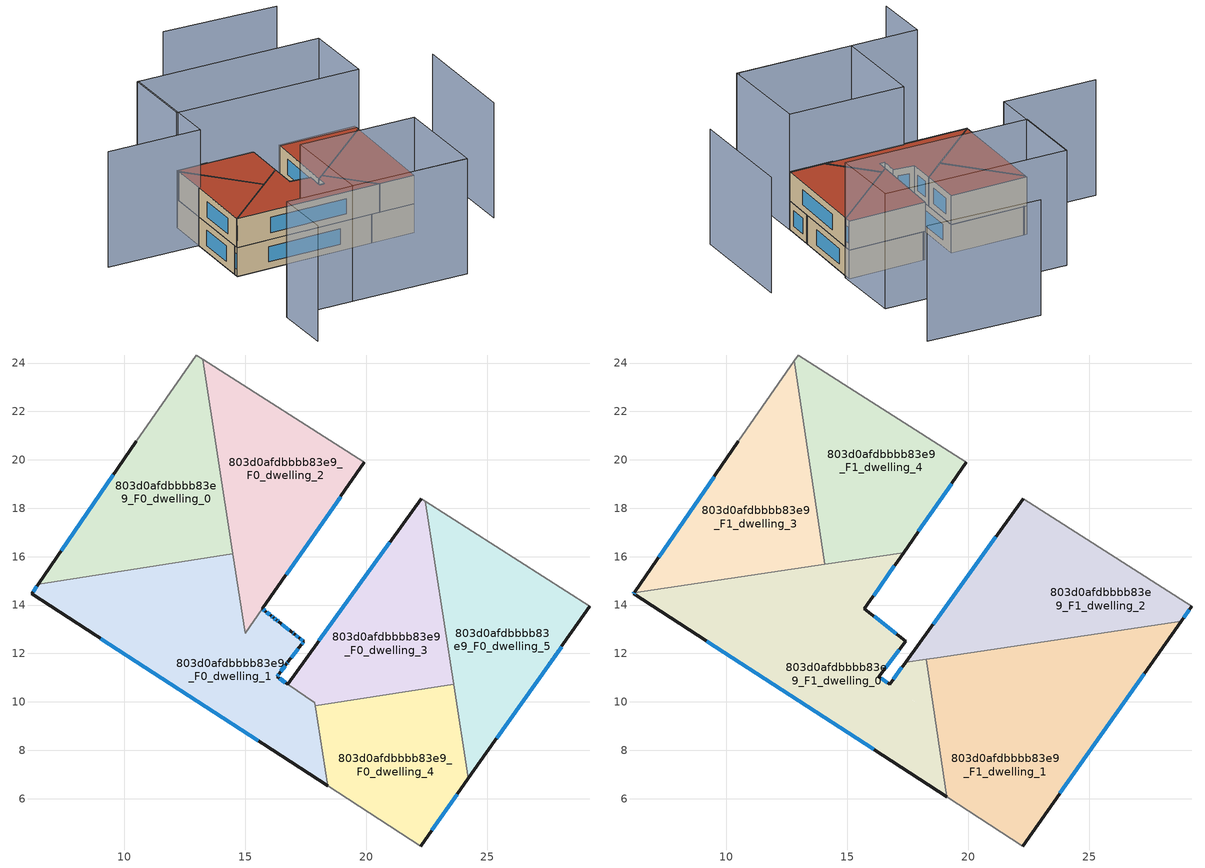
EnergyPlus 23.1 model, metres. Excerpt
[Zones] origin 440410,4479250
803d0afdbbbb83e9_F0_dwelling_0
 floor ground (EU_floor_Construction): 14.49,16.12 13.24,24.16 12.97,24.33 10.5,20.78 6.44,14.87 z0
 wall outside (EU_wall_Construction): 6.44,14.87 10.5,20.78 z0:3
 wall to 803d0afdbbbb83e9_F0_dwelling_1 (EU_wall_Construction): 14.49,16.12 6.44,14.87 z0:3
 wall adiabatic (EU_wall_Construction): 10.5,20.78 12.97,24.33 13.24,24.16 z0:3
 wall to 803d0afdbbbb83e9_F0_dwelling_2 (EU_wall_Construction): 13.24,24.16 14.49,16.12 z0:3
 window (EU_Window_Construction): 7.39,16.25 9.55,19.39 z0.7:2.3
803d0afdbbbb83e9_F0_dwelling_1
 floor ground (EU_floor_Construction): 18.4,6.54 17.87,9.96 16.76,10.73 16.31,11.04 16.4,11.16 16.72,11.59 16.76,11.64 16.78,11.67 17.31,12.36 17.41,12.5 17.24,12.63 17.04,12.8 17.01,12.82 16.96,12.86 16.37,13.32 16.3,13.38 16.17,13.48 16.06,13.57 15.83,13.75 15.71,13.84 15,12.83 14.49,16.12 6.44,14.87 6.17,14.46 z0
 wall outside (EU_wall_Construction): 18.4,6.54 6.17,14.46 6.44,14.87 / 15.71,13.84 15.83,13.75 16.06,13.57 16.17,13.48 16.3,13.38 16.37,13.32 16.96,12.86 17.01,12.82 17.04,12.8 17.24,12.63 17.41,12.5 17.31,12.36 16.78,11.67 16.76,11.64 16.72,11.59 16.4,11.16 16.31,11.04 16.76,10.73 z0:3
 wall to 803d0afdbbbb83e9_F0_dwelling_3 (EU_wall_Construction): 16.76,10.73 17.87,9.96 / 17.87,9.95 17.89,9.84 z0:3
 wall to 803d0afdbbbb83e9_F0_dwelling_4 (EU_wall_Construction): 17.89,9.84 18.4,6.54 z0:3
 wall to 803d0afdbbbb83e9_F0_dwelling_2 (EU_wall_Construction): 15,12.83 15.71,13.84 / 14.49,16.12 15,12.84 z0:3
 window (EU_Window_Construction): 15.54,8.39 9.03,12.61 / 6.23,14.56 6.38,14.77 / 15.74,13.82 15.8,13.77 / 15.88,13.71 16.01,13.61 / 16.09,13.55 16.15,13.5 / 16.2,13.46 16.27,13.4 / 16.32,13.36 16.36,13.33 / 16.51,13.21 16.82,12.97 / 16.97,12.85 17,12.83 / 17.08,12.76 17.19,12.67 / 17.28,12.6 17.37,12.53 / 17.39,12.46 17.33,12.39 / 17.18,12.2 16.91,11.83 / 16.75,11.63 16.73,11.6 / 16.65,11.49 16.47,11.26 / 16.38,11.13 16.33,11.07 / 16.42,10.97 16.65,10.8 z0.7:2.3
803d0afdbbbb83e9_F0_dwelling_2
 floor ground (EU_floor_Construction): 15,12.83 19.92,19.89 13.24,24.16 z0
 wall outside (EU_wall_Construction): 19.92,19.89 15.71,13.84 z0:3
 wall adiabatic (EU_wall_Construction): 13.24,24.16 19.92,19.89 z0:3
 window (EU_Window_Construction): 18.94,18.48 16.7,15.26 z0.7:2.3
803d0afdbbbb83e9_F0_dwelling_3
 floor ground (EU_floor_Construction): 23.62,10.73 22.44,18.29 22.27,18.4 16.76,10.73 17.87,9.96 17.89,9.84 z0
 wall outside (EU_wall_Construction): 16.76,10.73 22.27,18.4 z0:3
 wall adiabatic (EU_wall_Construction): 22.27,18.4 22.44,18.29 z0:3
 wall to 803d0afdbbbb83e9_F0_dwelling_4 (EU_wall_Construction): 23.62,10.73 17.89,9.84 z0:3
 wall to 803d0afdbbbb83e9_F0_dwelling_5 (EU_wall_Construction): 22.44,18.29 23.62,10.73 z0:3
 window (EU_Window_Construction): 18.05,12.52 20.98,16.6 z0.7:2.3
803d0afdbbbb83e9_F0_dwelling_4
 floor ground (EU_floor_Construction): 22.25,4.04 24.22,6.84 23.62,10.73 17.89,9.84 18.4,6.54 z0
 wall outside (EU_wall_Construction): 24.22,6.84 22.25,4.04 z0:3
 wall adiabatic (EU_wall_Construction): 22.25,4.04 18.4,6.54 z0:3
 wall to 803d0afdbbbb83e9_F0_dwelling_5 (EU_wall_Construction): 23.62,10.73 24.22,6.84 z0:3
 window (EU_Window_Construction): 23.76,6.19 22.71,4.7 z0.7:2.3
803d0afdbbbb83e9_F0_dwelling_5
 floor ground (EU_floor_Construction): 24.22,6.84 29.24,13.95 22.44,18.29 z0
 wall outside (EU_wall_Construction): 29.24,13.95 24.22,6.84 z0:3
 wall adiabatic (EU_wall_Construction): 22.44,18.29 29.24,13.95 z0:3
 window (EU_Window_Construction): 28.07,12.28 25.4,8.51 z0.7:2.3
803d0afdbbbb83e9_F1_dwelling_0
 floor to 803d0afdbbbb83e9_F0_dwelling_1 (EU_floor_Construction): 18.4,6.54 17.87,9.95 16.76,10.73 16.31,11.04 17.41,12.5 17.08,12.76 17.04,12.8 17,12.82 16.33,13.36 16.3,13.38 16.17,13.48 16.11,13.53 15.83,13.75 15.71,13.84 15,12.83 14.55,15.76 6.21,14.52 6.17,14.46 z3
 floor to 803d0afdbbbb83e9_F0_dwelling_4 (EU_floor_Construction): 19.12,6.07 18.54,9.94 17.89,9.84 18.4,6.54 z3
 floor to 803d0afdbbbb83e9_F0_dwelling_2 (EU_floor_Construction): 15,12.84 17.33,16.17 14.55,15.76 z3
 floor to 803d0afdbbbb83e9_F0_dwelling_3 (EU_floor_Construction): 18.54,9.94 18.27,11.76 17.41,11.63 16.76,10.73 17.87,9.96 17.89,9.84 z3
 wall outside (EU_wall_Construction): 17.33,16.17 15.71,13.84 17.41,12.5 16.31,11.04 16.76,10.73 17.41,11.63 / 19.12,6.07 6.17,14.46 6.21,14.52 z3:6
 wall to 803d0afdbbbb83e9_F1_dwelling_1 (EU_wall_Construction): 18.27,11.76 19.12,6.07 z3:6
 wall to 803d0afdbbbb83e9_F1_dwelling_3 (EU_wall_Construction): 6.21,14.52 14.06,15.69 z3:6
 wall to 803d0afdbbbb83e9_F1_dwelling_2 (EU_wall_Construction): 17.41,11.63 18.27,11.76 z3:6
 wall to 803d0afdbbbb83e9_F1_dwelling_4 (EU_wall_Construction): 14.06,15.69 17.33,16.17 z3:6
 window (EU_Window_Construction): 6.18,14.48 6.2,14.5 / 16.95,15.63 16.09,14.39 / 16.11,13.53 17.01,12.81 / 17.15,12.16 16.57,11.38 / 16.41,10.97 16.65,10.8 / 16.91,10.94 17.25,11.42 / 16.09,8.04 9.2,12.5 z3.7:5.3
 roof outside (EU_roof_Construction): 17.33,16.17 15.71,13.84 17.41,12.5 16.31,11.04 16.76,10.73 17.41,11.63 18.27,11.76 19.12,6.07 6.17,14.46 6.21,14.52 z6
803d0afdbbbb83e9_F1_dwelling_1
 floor to 803d0afdbbbb83e9_F0_dwelling_4 (EU_floor_Construction): 22.25,4.04 24.22,6.84 23.62,10.73 18.54,9.94 19.12,6.07 z3
 floor to 803d0afdbbbb83e9_F0_dwelling_5 (EU_floor_Construction): 24.22,6.84 28.81,13.33 23.34,12.52 z3
 floor to 803d0afdbbbb83e9_F0_dwelling_3 (EU_floor_Construction): 23.62,10.73 23.34,12.52 18.27,11.76 18.54,9.94 z3
 wall outside (EU_wall_Construction): 28.81,13.33 22.25,4.04 z3:6
 wall adiabatic (EU_wall_Construction): 22.25,4.04 19.12,6.07 z3:6
 wall to 803d0afdbbbb83e9_F1_dwelling_2 (EU_wall_Construction): 18.27,11.76 18.72,11.83 28.81,13.33 z3:6
 window (EU_Window_Construction): 27.27,11.16 23.78,6.22 z3.7:5.3
 roof outside (EU_roof_Construction): 28.81,13.33 22.25,4.04 19.12,6.07 18.27,11.76 18.72,11.83 z6
803d0afdbbbb83e9_F1_dwelling_2
 floor to 803d0afdbbbb83e9_F0_dwelling_5 (EU_floor_Construction): 28.81,13.33 29.24,13.95 22.44,18.29 23.34,12.52 z3
 floor to 803d0afdbbbb83e9_F0_dwelling_3 (EU_floor_Construction): 23.34,12.52 22.44,18.29 22.27,18.4 17.41,11.63 z3
 wall outside (EU_wall_Construction): 17.41,11.63 22.27,18.4 / 29.24,13.95 28.81,13.33 z3:6
 wall adiabatic (EU_wall_Construction): 22.27,18.4 29.24,13.95 z3:6
 window (EU_Window_Construction): 18.55,13.22 21.13,16.82 / 29.14,13.8 28.91,13.47 z3.7:5.3
 roof outside (EU_roof_Construction): 29.24,13.95 28.81,13.33 17.41,11.63 22.27,18.4 z6
803d0afdbbbb83e9_F1_dwelling_3
 floor to 803d0afdbbbb83e9_F0_dwelling_0 (EU_floor_Construction): 14.01,16.04 12.81,24.11 10.5,20.78 6.44,14.87 z3
 floor to 803d0afdbbbb83e9_F0_dwelling_1 (EU_floor_Construction): 14.06,15.69 14.01,16.04 6.44,14.87 6.21,14.52 z3
 wall outside (EU_wall_Construction): 6.21,14.52 10.5,20.78 z3:6
 wall adiabatic (EU_wall_Construction): 10.5,20.78 12.81,24.11 z3:6
 wall to 803d0afdbbbb83e9_F1_dwelling_4 (EU_wall_Construction): 12.81,24.11 14.06,15.68 z3:6
 window (EU_Window_Construction): 7.21,15.98 9.5,19.31 z3.7:5.3
 roof outside (EU_roof_Construction): 12.81,24.11 14.06,15.68 6.21,14.52 10.5,20.78 z6
803d0afdbbbb83e9_F1_dwelling_4
 floor to 803d0afdbbbb83e9_F0_dwelling_2 (EU_floor_Construction): 17.33,16.17 19.92,19.89 13.24,24.16 14.55,15.76 z3
 floor to 803d0afdbbbb83e9_F0_dwelling_0 (EU_floor_Construction): 14.49,16.12 13.24,24.16 12.97,24.33 12.81,24.11 14.01,16.04 z3
 floor to 803d0afdbbbb83e9_F0_dwelling_1 (EU_floor_Construction): 14.55,15.76 14.49,16.12 14.01,16.04 14.06,15.69 z3
 wall outside (EU_wall_Construction): 19.92,19.89 17.33,16.17 z3:6
 wall adiabatic (EU_wall_Construction): 12.81,24.11 12.97,24.33 19.92,19.89 z3:6
 window (EU_Window_Construction): 19.32,19.02 17.94,17.04 z3.7:5.3
 roof outside (EU_roof_Construction): 19.92,19.89 17.33,16.17 14.06,15.68 12.81,24.11 12.97,24.33 z6
shading: -2.82,1.34 0.48,6.3 / 0.48,6.3 16.36,-4.28 / 17.32,30.67 10.67,20.67 / 10.67,20.67 2.43,26.14 / 37.85,26.63 28.01,33.52 / 28.54,-1.09 35.22,8.78 / 16.58,-4.44 6.39,2.36 / 6.39,2.36 12.05,10.85 / 12.05,10.85 22.25,4.05 / 22.25,4.05 16.58,-4.44 / 17.23,30.73 33.46,19.91 / 33.46,19.91 29.2,13.51 / 29.2,13.51 12.97,24.33 / 12.97,24.33 17.23,30.73 z0:12
[Building]
EU S2 Campaign: North Axis=0; Terrain=City; Solar Distribution=FullExterior
[Site:Location]
Madrid: Latitude=40.5; Longitude=-3.5; Time Zone=1; Elevation=609
[SizingPeriod:WeatherFileDays]
AnnualSizingPeriod: Begin Month=1; Begin Day of Month=1; End Month=12; End Day of Month=31; Day of Week for Start Day=Monday; Use Weather File Daylight Saving Period=No; Use Weather File Rain and Snow Indicators=No
[MATERIAL]
EU_InternalMass_Material: Roughness=MediumRough; Thickness=0.1; Conductivity=1; Density=1800; Specific Heat=900; Thermal Absorptance=0.9; Solar Absorptance=0.7; Visible Absorptance=0.7
[MATERIAL:NOMASS] Roughness=MediumRough; Thermal Absorptance=0.9; Solar Absorptance=0.7; Visible Absorptance=0.7
Name | Thermal Resistance
EU_wall_NoMass | 0.419739
EU_roof_NoMass | 0.352165
EU_floor_NoMass | 0.608284
[WINDOWMATERIAL:SIMPLEGLAZINGSYSTEM]
EU_Window_SimpleGlazing: UFactor=4.8352; Solar Heat Gain Coefficient=0.85; Visible Transmittance=0.85
[CONSTRUCTION]
EU_wall_Construction: EU_wall_NoMass
EU_roof_Construction: EU_roof_NoMass
EU_floor_Construction: EU_floor_NoMass
EU_InternalMass_Construction: EU_InternalMass_Material
EU_Window_Construction: EU_Window_SimpleGlazing
[ZONE] Type=1; Multiplier=1; Ceiling Height=autocalculate; Floor Area=autocalculate; Part of Total Floor Area=Yes
Name | Volume
803d0afdbbbb83e9_F0_dwelling_0 | 105.171
803d0afdbbbb83e9_F1_dwelling_0 | 159.597
803d0afdbbbb83e9_F0_dwelling_1 | 141.86
803d0afdbbbb83e9_F1_dwelling_1 | 155.407
803d0afdbbbb83e9_F0_dwelling_2 | 102.297
803d0afdbbbb83e9_F1_dwelling_2 | 112.707
803d0afdbbbb83e9_F0_dwelling_3 | 89.7019
803d0afdbbbb83e9_F1_dwelling_3 | 101.728
803d0afdbbbb83e9_F0_dwelling_4 | 86.8477
803d0afdbbbb83e9_F1_dwelling_4 | 101.687
803d0afdbbbb83e9_F0_dwelling_5 | 105.188
[INTERNALMASS] Construction=EU_InternalMass_Construction
Name | Zone or ZoneList | Surface Area
803d0afdbbbb83e9_F0_dwelling_0_EU_InternalMass | 803d0afdbbbb83e9_F0_dwelling_0 | 35.0567
803d0afdbbbb83e9_F0_dwelling_1_EU_InternalMass | 803d0afdbbbb83e9_F0_dwelling_1 | 47.2865
803d0afdbbbb83e9_F0_dwelling_2_EU_InternalMass | 803d0afdbbbb83e9_F0_dwelling_2 | 34.1269
803d0afdbbbb83e9_F0_dwelling_3_EU_InternalMass | 803d0afdbbbb83e9_F0_dwelling_3 | 29.9016
803d0afdbbbb83e9_F0_dwelling_4_EU_InternalMass | 803d0afdbbbb83e9_F0_dwelling_4 | 28.9496
803d0afdbbbb83e9_F0_dwelling_5_EU_InternalMass | 803d0afdbbbb83e9_F0_dwelling_5 | 35.0627
803d0afdbbbb83e9_F1_dwelling_0_EU_InternalMass | 803d0afdbbbb83e9_F1_dwelling_0 | 53.1968
803d0afdbbbb83e9_F1_dwelling_1_EU_InternalMass | 803d0afdbbbb83e9_F1_dwelling_1 | 51.8047
803d0afdbbbb83e9_F1_dwelling_2_EU_InternalMass | 803d0afdbbbb83e9_F1_dwelling_2 | 37.5684
803d0afdbbbb83e9_F1_dwelling_3_EU_InternalMass | 803d0afdbbbb83e9_F1_dwelling_3 | 33.9091
803d0afdbbbb83e9_F1_dwelling_4_EU_InternalMass | 803d0afdbbbb83e9_F1_dwelling_4 | 33.8957
[OTHEREQUIPMENT] Fuel Type=Electricity; Design Level Calculation Method=Watts/Area; Power per Zone Floor Area=1; Fraction Latent=0; Fraction Radiant=0; Fraction Lost=0; Carbon Dioxide Generation Rate=0; EndUse Subcategory=EU_Step8_InternalGains
Name | Zone or ZoneList or Space or SpaceList | Schedule
EU_Step8_InternalGain_803d0afdbbbb83e9_F0_dwelling_0_f000 | 803d0afdbbbb83e9_F0_dwelling_0 | EU_Step8_GainSchedule_803d0afdbbbb83e9_F0_dwelling_0_f000
EU_Step8_InternalGain_803d0afdbbbb83e9_F0_dwelling_1_f000 | 803d0afdbbbb83e9_F0_dwelling_1 | EU_Step8_GainSchedule_803d0afdbbbb83e9_F0_dwelling_1_f000
EU_Step8_InternalGain_803d0afdbbbb83e9_F0_dwelling_2_f000 | 803d0afdbbbb83e9_F0_dwelling_2 | EU_Step8_GainSchedule_803d0afdbbbb83e9_F0_dwelling_2_f000
EU_Step8_InternalGain_803d0afdbbbb83e9_F0_dwelling_3_f000 | 803d0afdbbbb83e9_F0_dwelling_3 | EU_Step8_GainSchedule_803d0afdbbbb83e9_F0_dwelling_3_f000
EU_Step8_InternalGain_803d0afdbbbb83e9_F0_dwelling_4_f000 | 803d0afdbbbb83e9_F0_dwelling_4 | EU_Step8_GainSchedule_803d0afdbbbb83e9_F0_dwelling_4_f000
EU_Step8_InternalGain_803d0afdbbbb83e9_F0_dwelling_5_f000 | 803d0afdbbbb83e9_F0_dwelling_5 | EU_Step8_GainSchedule_803d0afdbbbb83e9_F0_dwelling_5_f000
EU_Step8_InternalGain_803d0afdbbbb83e9_F1_dwelling_0_f000 | 803d0afdbbbb83e9_F1_dwelling_0 | EU_Step8_GainSchedule_803d0afdbbbb83e9_F1_dwelling_0_f000
EU_Step8_InternalGain_803d0afdbbbb83e9_F1_dwelling_1_f000 | 803d0afdbbbb83e9_F1_dwelling_1 | EU_Step8_GainSchedule_803d0afdbbbb83e9_F1_dwelling_1_f000
EU_Step8_InternalGain_803d0afdbbbb83e9_F1_dwelling_2_f000 | 803d0afdbbbb83e9_F1_dwelling_2 | EU_Step8_GainSchedule_803d0afdbbbb83e9_F1_dwelling_2_f000
EU_Step8_InternalGain_803d0afdbbbb83e9_F1_dwelling_3_f000 | 803d0afdbbbb83e9_F1_dwelling_3 | EU_Step8_GainSchedule_803d0afdbbbb83e9_F1_dwelling_3_f000
EU_Step8_InternalGain_803d0afdbbbb83e9_F1_dwelling_4_f000 | 803d0afdbbbb83e9_F1_dwelling_4 | EU_Step8_GainSchedule_803d0afdbbbb83e9_F1_dwelling_4_f000
[ZONEVENTILATION:DESIGNFLOWRATE] Schedule=EU_AlwaysOn; Design Flow Rate Calculation Method=AirChanges/Hour; Air Changes per Hour=0.703302; Ventilation Type=Natural; Fan Pressure Rise=0; Fan Total Efficiency=1; Constant Term Coefficient=1; Temperature Term Coefficient=0; Velocity Term Coefficient=0; Velocity Squared Term Coefficient=0; Minimum Indoor Temperature=-100; Maximum Indoor Temperature=100; Delta Temperature=-100; Minimum Outdoor Temperature=-100; Maximum Outdoor Temperature=100; Maximum Wind Speed=40
Name | Zone or ZoneList or Space or SpaceList
EU_ConstantAir_803d0afdbbbb83e9_F0_dwelling_0 | 803d0afdbbbb83e9_F0_dwelling_0
EU_ConstantAir_803d0afdbbbb83e9_F0_dwelling_1 | 803d0afdbbbb83e9_F0_dwelling_1
EU_ConstantAir_803d0afdbbbb83e9_F0_dwelling_2 | 803d0afdbbbb83e9_F0_dwelling_2
EU_ConstantAir_803d0afdbbbb83e9_F0_dwelling_3 | 803d0afdbbbb83e9_F0_dwelling_3
EU_ConstantAir_803d0afdbbbb83e9_F0_dwelling_4 | 803d0afdbbbb83e9_F0_dwelling_4
EU_ConstantAir_803d0afdbbbb83e9_F0_dwelling_5 | 803d0afdbbbb83e9_F0_dwelling_5
EU_ConstantAir_803d0afdbbbb83e9_F1_dwelling_0 | 803d0afdbbbb83e9_F1_dwelling_0
EU_ConstantAir_803d0afdbbbb83e9_F1_dwelling_1 | 803d0afdbbbb83e9_F1_dwelling_1
EU_ConstantAir_803d0afdbbbb83e9_F1_dwelling_2 | 803d0afdbbbb83e9_F1_dwelling_2
EU_ConstantAir_803d0afdbbbb83e9_F1_dwelling_3 | 803d0afdbbbb83e9_F1_dwelling_3
EU_ConstantAir_803d0afdbbbb83e9_F1_dwelling_4 | 803d0afdbbbb83e9_F1_dwelling_4
[HVACTEMPLATE:THERMOSTAT] Constant Heating Setpoint=20; Constant Cooling Setpoint=50
EU_HeatOnly_803d0afdbbbb83e9_F0_dwelling_0; EU_HeatOnly_803d0afdbbbb83e9_F0_dwelling_1; EU_HeatOnly_803d0afdbbbb83e9_F0_dwelling_2; EU_HeatOnly_803d0afdbbbb83e9_F0_dwelling_3; EU_HeatOnly_803d0afdbbbb83e9_F0_dwelling_4; EU_HeatOnly_803d0afdbbbb83e9_F0_dwelling_5; EU_HeatOnly_803d0afdbbbb83e9_F1_dwelling_0; EU_HeatOnly_803d0afdbbbb83e9_F1_dwelling_1; EU_HeatOnly_803d0afdbbbb83e9_F1_dwelling_2; EU_HeatOnly_803d0afdbbbb83e9_F1_dwelling_3; EU_HeatOnly_803d0afdbbbb83e9_F1_dwelling_4
[HVACTEMPLATE:ZONE:IDEALLOADSAIRSYSTEM] System Availability Schedule=EU_AlwaysOn; Maximum Heating Supply Air Temperature=50; Minimum Cooling Supply Air Temperature=13; Maximum Heating Supply Air Humidity Ratio=0.0156; Minimum Cooling Supply Air Humidity Ratio=0.0077; Heating Limit=NoLimit; Cooling Limit=NoLimit; Heating Availability Schedule=EU_AlwaysOn; Cooling Availability Schedule=EU_CoolingOff; Dehumidification Control Type=ConstantSensibleHeatRatio; Cooling Sensible Heat Ratio=0.7; Dehumidification Setpoint=60; Humidification Control Type=None; Humidification Setpoint=30; Outdoor Air Method=None; Outdoor Air Flow Rate per Person=0.00944; Outdoor Air Flow Rate per Zone Floor Area=0; Outdoor Air Flow Rate per Zone=0; Demand Controlled Ventilation Type=None; Outdoor Air Economizer Type=NoEconomizer; Heat Recovery Type=None; Sensible Heat Recovery Effectiveness=0.7; Latent Heat Recovery Effectiveness=0.65
Name | Template Thermostat
803d0afdbbbb83e9_F0_dwelling_0 | EU_HeatOnly_803d0afdbbbb83e9_F0_dwelling_0
803d0afdbbbb83e9_F0_dwelling_1 | EU_HeatOnly_803d0afdbbbb83e9_F0_dwelling_1
803d0afdbbbb83e9_F0_dwelling_2 | EU_HeatOnly_803d0afdbbbb83e9_F0_dwelling_2
803d0afdbbbb83e9_F0_dwelling_3 | EU_HeatOnly_803d0afdbbbb83e9_F0_dwelling_3
803d0afdbbbb83e9_F0_dwelling_4 | EU_HeatOnly_803d0afdbbbb83e9_F0_dwelling_4
803d0afdbbbb83e9_F0_dwelling_5 | EU_HeatOnly_803d0afdbbbb83e9_F0_dwelling_5
803d0afdbbbb83e9_F1_dwelling_0 | EU_HeatOnly_803d0afdbbbb83e9_F1_dwelling_0
803d0afdbbbb83e9_F1_dwelling_1 | EU_HeatOnly_803d0afdbbbb83e9_F1_dwelling_1
803d0afdbbbb83e9_F1_dwelling_2 | EU_HeatOnly_803d0afdbbbb83e9_F1_dwelling_2
803d0afdbbbb83e9_F1_dwelling_3 | EU_HeatOnly_803d0afdbbbb83e9_F1_dwelling_3
803d0afdbbbb83e9_F1_dwelling_4 | EU_HeatOnly_803d0afdbbbb83e9_F1_dwelling_4
[SIZING:ZONE] Zone Cooling Design Supply Air Temperature Input Method=SupplyAirTemperature; Zone Cooling Design Supply Air Temperature=13; Zone Heating Design Supply Air Temperature Input Method=SupplyAirTemperature; Zone Heating Design Supply Air Temperature=50; Zone Cooling Design Supply Air Humidity Ratio=0.008; Zone Heating Design Supply Air Humidity Ratio=0.008; Cooling Design Air Flow Method=DesignDay; Cooling Design Air Flow Rate=0; Cooling Minimum Air Flow per Zone Floor Area=0.000762; Cooling Minimum Air Flow=0; Cooling Minimum Air Flow Fraction=0.2; Heating Design Air Flow Method=DesignDay; Heating Design Air Flow Rate=0; Heating Maximum Air Flow per Zone Floor Area=0.002032; Heating Maximum Air Flow=0.141576; Heating Maximum Air Flow Fraction=0.3; Account for Dedicated Outdoor Air System=No; Dedicated Outdoor Air System Control Strategy=NeutralSupplyAir; Dedicated Outdoor Air Low Setpoint Temperature for Design=autosize; Dedicated Outdoor Air High Setpoint Temperature for Design=autosize; Zone Load Sizing Method=Sensible Load Only No Latent Load; Zone Latent Cooling Design Supply Air Humidity Ratio Input Method=HumidityRatioDifference; Zone Cooling Design Supply Air Humidity Ratio Difference=0.005; Zone Latent Heating Design Supply Air Humidity Ratio Input Method=HumidityRatioDifference; Zone Humidification Design Supply Air Humidity Ratio Difference=0.005
803d0afdbbbb83e9_F0_dwelling_0; 803d0afdbbbb83e9_F0_dwelling_1; 803d0afdbbbb83e9_F0_dwelling_2; 803d0afdbbbb83e9_F0_dwelling_3; 803d0afdbbbb83e9_F0_dwelling_4; 803d0afdbbbb83e9_F0_dwelling_5; 803d0afdbbbb83e9_F1_dwelling_0; 803d0afdbbbb83e9_F1_dwelling_1; 803d0afdbbbb83e9_F1_dwelling_2; 803d0afdbbbb83e9_F1_dwelling_3; 803d0afdbbbb83e9_F1_dwelling_4
[SCHEDULE:CONSTANT]
Name | Hourly Value
EU_AlwaysOn | 1
EU_CoolingOff | 0
[SCHEDULE:FILE] Column Number=1; Rows to Skip at Top=0; Number of Hours of Data=8760; Column Separator=Comma; Interpolate to Timestep=No; Minutes per Item=60; Adjust Schedule for Daylight Savings=Yes
Name | File
EU_Step8_GainSchedule_803d0afdbbbb83e9_F0_dwelling_0_f000 | ../../schedules/803d0afdbbbb83e9/803d0afdbbbb83e9_F0_dwelling_0_f000_gain.csv
EU_Step8_GainSchedule_803d0afdbbbb83e9_F0_dwelling_1_f000 | ../../schedules/803d0afdbbbb83e9/803d0afdbbbb83e9_F0_dwelling_1_f000_gain.csv
EU_Step8_GainSchedule_803d0afdbbbb83e9_F0_dwelling_2_f000 | ../../schedules/803d0afdbbbb83e9/803d0afdbbbb83e9_F0_dwelling_2_f000_gain.csv
EU_Step8_GainSchedule_803d0afdbbbb83e9_F0_dwelling_3_f000 | ../../schedules/803d0afdbbbb83e9/803d0afdbbbb83e9_F0_dwelling_3_f000_gain.csv
EU_Step8_GainSchedule_803d0afdbbbb83e9_F0_dwelling_4_f000 | ../../schedules/803d0afdbbbb83e9/803d0afdbbbb83e9_F0_dwelling_4_f000_gain.csv
EU_Step8_GainSchedule_803d0afdbbbb83e9_F0_dwelling_5_f000 | ../../schedules/803d0afdbbbb83e9/803d0afdbbbb83e9_F0_dwelling_5_f000_gain.csv
EU_Step8_GainSchedule_803d0afdbbbb83e9_F1_dwelling_0_f000 | ../../schedules/803d0afdbbbb83e9/803d0afdbbbb83e9_F1_dwelling_0_f000_gain.csv
EU_Step8_GainSchedule_803d0afdbbbb83e9_F1_dwelling_1_f000 | ../../schedules/803d0afdbbbb83e9/803d0afdbbbb83e9_F1_dwelling_1_f000_gain.csv
EU_Step8_GainSchedule_803d0afdbbbb83e9_F1_dwelling_2_f000 | ../../schedules/803d0afdbbbb83e9/803d0afdbbbb83e9_F1_dwelling_2_f000_gain.csv
EU_Step8_GainSchedule_803d0afdbbbb83e9_F1_dwelling_3_f000 | ../../schedules/803d0afdbbbb83e9/803d0afdbbbb83e9_F1_dwelling_3_f000_gain.csv
EU_Step8_GainSchedule_803d0afdbbbb83e9_F1_dwelling_4_f000 | ../../schedules/803d0afdbbbb83e9/803d0afdbbbb83e9_F1_dwelling_4_f000_gain.csv
